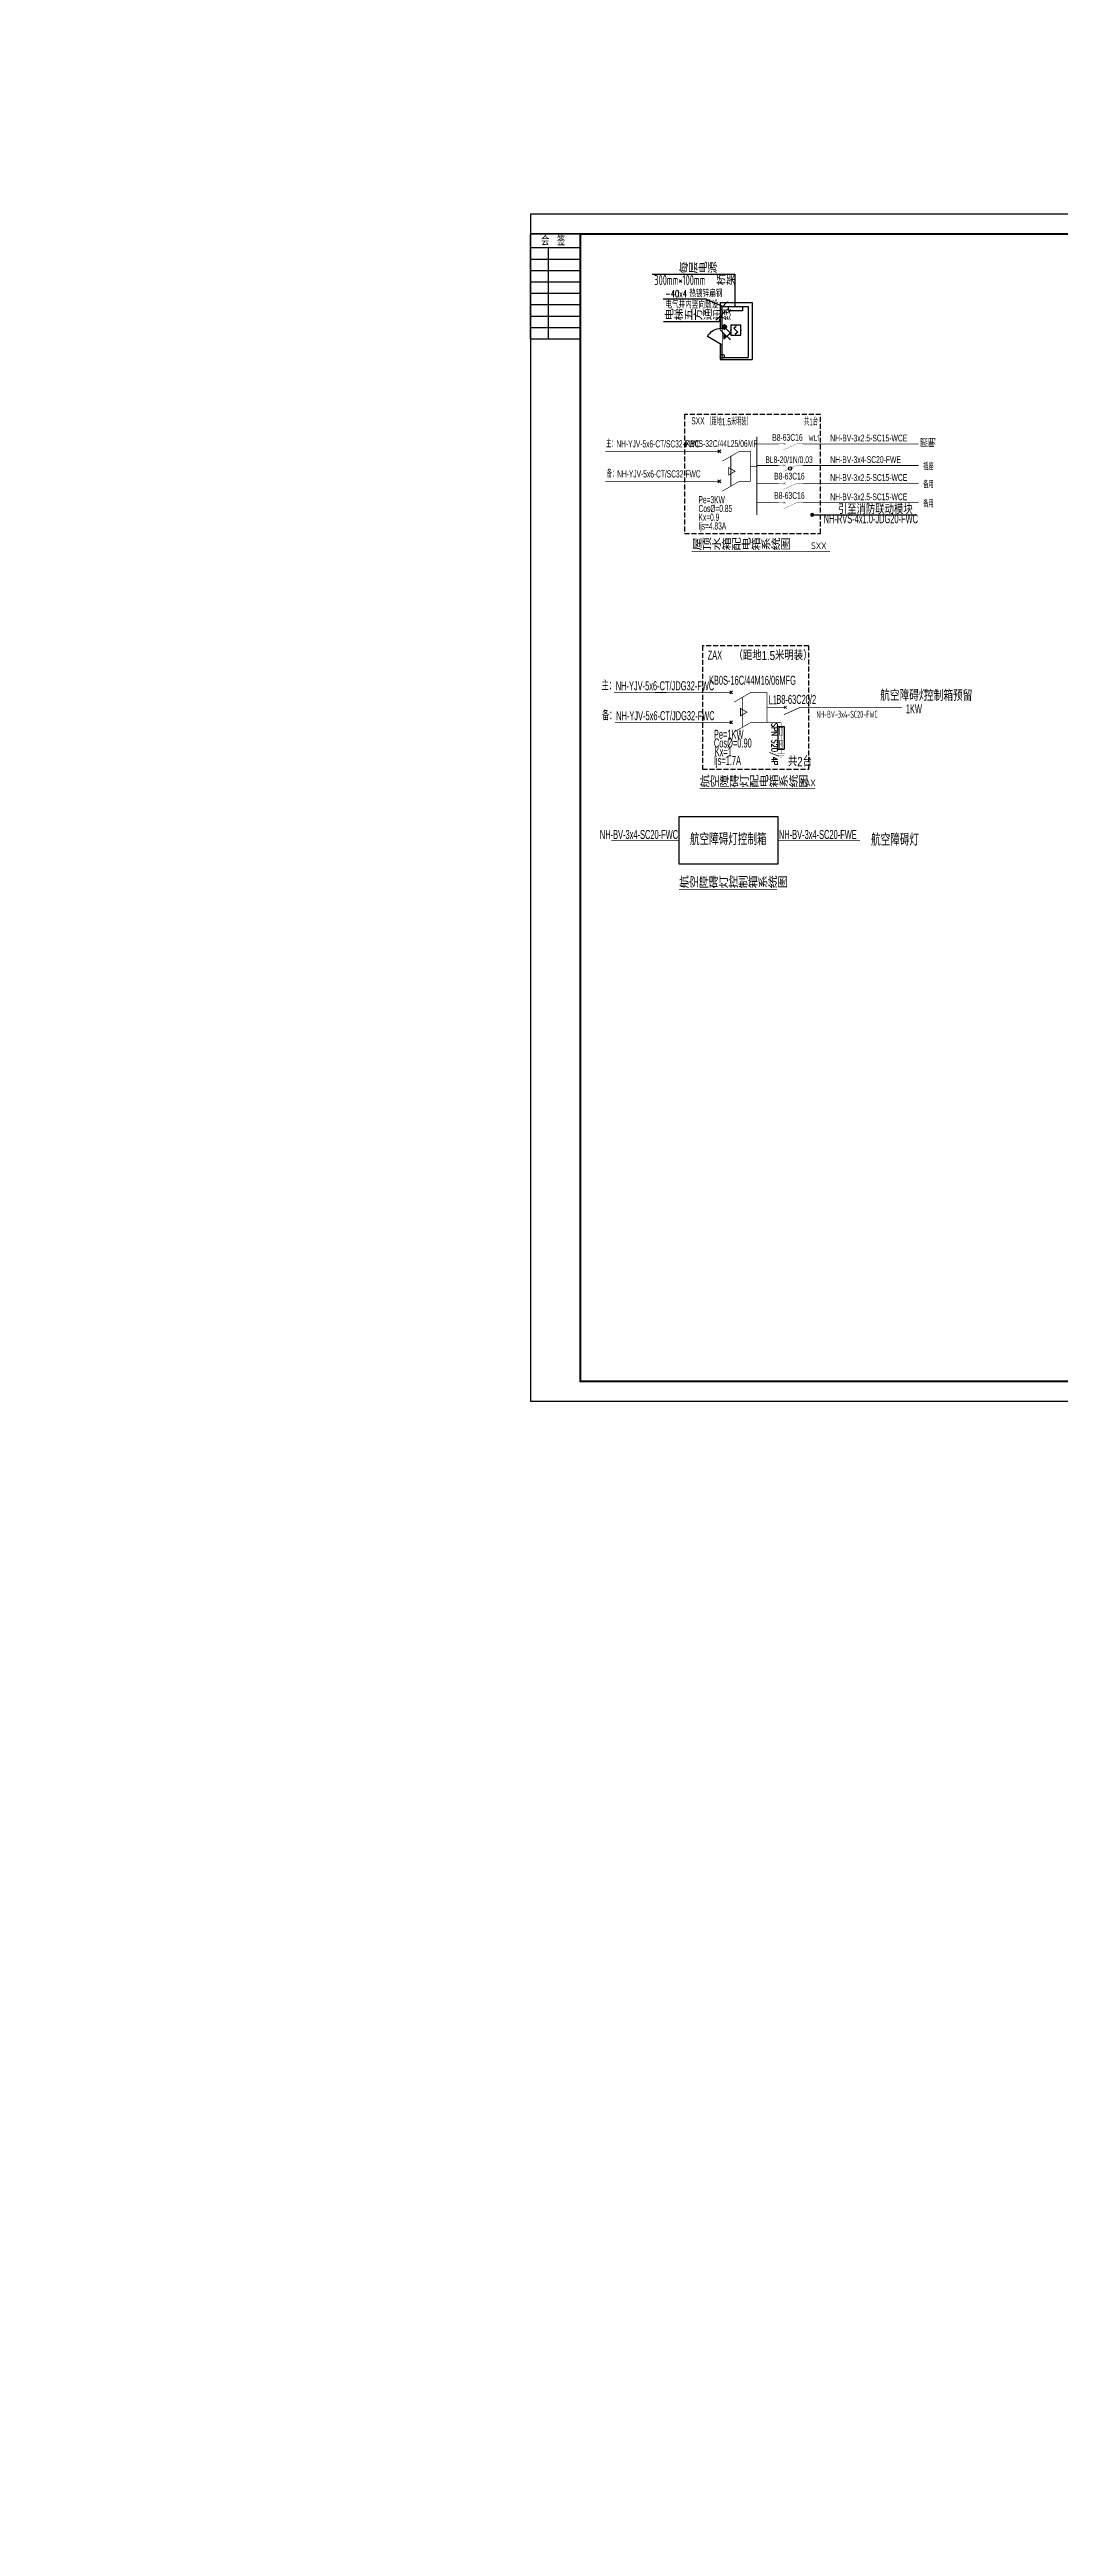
# Model space of a CAD drawing. Extents: x 2166032 to 5302137, y 581493 to 2416206.
# Drawn here: x 2664591 to 2715138, y 924856 to 1048777 of the extents above; entities that cross this region are included whole.
import ezdxf
from ezdxf.enums import TextEntityAlignment as Align

# ---------------------------------------------------------------- set-up
doc = ezdxf.new("R2010")
doc.units = 0
doc.header["$LTSCALE"] = 1000
doc.header["$MEASUREMENT"] = 0
for name, pattern in [('CENTER2', [1.14, 0.75, -0.13, 0.13, -0.13]), ('DASH', [0.35, 0.25, -0.1]), ('DASHED2', [0.375, 0.25, -0.125])]:
    doc.linetypes.add(name, pattern=pattern)
for name, color, linetype in [('001', 7, 'Continuous'), ('AB', 1, 'Continuous'), ('ABDE_LIN', 1, 'Continuous'), ('DOTLN', 2, 'Continuous'), ('E-TEXT', 6, 'Continuous'), ('EBL', 3, 'Continuous'), ('ELEMENT', 100, 'Continuous'), ('EQUIP-消防', 3, 'Continuous'), ('EQUIP-照明', 3, 'Continuous'), ('LWIRE', 4, 'Continuous'), ('MID', 7, 'Continuous'), ('PUB_TITLE', 137, 'Continuous'), ('SD1', 3, 'Continuous'), ('SHTLN', 4, 'Continuous'), ('SIG_TEXT', 7, 'Continuous'), ('TEL_LEAD', 3, 'Continuous'), ('TEL_TEXT', 7, 'Continuous'), ('TEL_TITLE', 7, 'Continuous'), ('WALL', 8, 'Continuous'), ('WINDOW', 8, 'Continuous'), ('WIRE-接地', 4, 'Continuous'), ('WIRE-照明', 1, 'Continuous')]:
    doc.layers.add(name, color=color, linetype=linetype)
doc.styles.add('_TEL_DIM', font='@tssdeng.shx', dxfattribs={"width": 0.8, "height": 3.5, "bigfont": '!tssdchn.shx'})
doc.styles.add('DIM_FONT', font='simplex_.ttf', dxfattribs={"width": 0.7})
doc.styles.add('FS', font='arr.shx', dxfattribs={"width": 0.75, "bigfont": 'fs.shx'})
doc.styles.add('romand2', font='romand2.shx', dxfattribs={"width": 0.7, "bigfont": 'HZTXT.shx'})
doc.styles.get("Standard").update_dxf_attribs({"font": 'tssdeng.shx', "bigfont": 'tssdchn.shx'})
doc.styles.add('STY8', font='tssdeng.shx', dxfattribs={"width": 0.7, "bigfont": 'tssdchn.shx'})
doc.styles.add('TSSD_REIN', font='tssdeng.shx', dxfattribs={"width": 0.7, "bigfont": 'tssdchn.shx'})

# ---------------------------------------------------------------- blocks, each defined once
blk = doc.blocks.new('$element$00000582')
at = {"const_width": 0.0233}
for points in [[(0, 0), (0, -1)], [(-0.1, -0.28), (0.1, -0.28), (0.1, -0.72), (-0.1, -0.72), (-0.1, -0.28)]]:
    blk.add_lwpolyline(points, dxfattribs=at)
at = {"flags": 9}
blk.add_attdef('S', (0, 0), '', height=0.00000667, dxfattribs=at)
blk = doc.blocks.new('$element$00000277')
at = {"const_width": 0.0233}
for points in [[(0, 0), (0, -0.38)], [(-0.25, -0.38), (0.25, -0.38)], [(-0.19, -0.5), (0.19, -0.5)], [(-0.06, -0.63), (0.06, -0.63)]]:
    blk.add_lwpolyline(points, dxfattribs=at)
at = {"flags": 9}
blk.add_attdef('S', (0, 0), '', height=0.00000667, dxfattribs=at)
blk = doc.blocks.new('$element$00000532')
at = {"const_width": 0.0233}
for points in [[(0, 0), (0, -0.28)], [(-0.1, -0.28), (0.1, -0.28), (0.1, -0.72), (-0.1, -0.72), (-0.1, -0.28)], [(0, -1), (0, -0.57)]]:
    blk.add_lwpolyline(points, dxfattribs=at)
for points in [[(-0.03, -0.55), (0.03, -0.55), (0, -0.35), (0.03, -0.55)], [(0.03, -0.55), (0, -0.35), (-0.03, -0.55), (0.03, -0.55)], [(0, -0.37), (-0.03, -0.57), (0.03, -0.57), (0, -0.37)]]:
    blk.add_solid(points)
at = {"flags": 9}
blk.add_attdef('S', (0, 0), '', height=0.00000667, dxfattribs=at)
blk = doc.blocks.new('$element$00000576')
at = {"const_width": 0.0233}
for points in [[(0, 0), (0, -0.25)], [(0, -1), (0, -0.75), (-0.25, -0.2)], [(-0.047, -0.297), (0.047, -0.203)], [(-0.047, -0.203), (0.047, -0.297)]]:
    blk.add_lwpolyline(points, dxfattribs=at)
at = {"flags": 9}
blk.add_attdef('S', (0, 0), '', height=0.00000667, dxfattribs=at)
blk = doc.blocks.new('ELA714')
at = {"layer": 'EBL', "color": 3, "const_width": 5}
blk.add_lwpolyline([(-2.5, 0, 1), (2.5, 0, 1)], format="xyb", close=True, dxfattribs=at)
at = {"layer": 'AB', "width": 0.6, "flags": 9}
blk.add_attdef('EL', text='', height=3.99, dxfattribs=at).set_placement((7, -0.3), align=Align.MIDDLE)
blk = doc.blocks.new('$TelecSys$00000081')
for p, q in [((0.1, 0.1), (0.1, 0.1)), ((-1.15, -1.15), (-0.55, -0.55)), ((-0.1, -0.1), (-0.1, -0.1))]:
    blk.add_line(p, q)
at = {"const_width": 0.142}
blk.add_lwpolyline([(0.07, 0, 1), (-0.07, 0, 1)], format="xyb", close=True, dxfattribs=at)
blk.add_solid([(-0.62, -0.48), (-0.48, -0.62), (-0.1, -0.1)])
at = {"width": 0.8, "flags": 9}
blk.add_attdef('A', (0, 0), '', height=0.00002, rotation=180, dxfattribs=at)
blk = doc.blocks.new('$TelecSys$00000079')
for p, q in [((0.7, 0.7), (0, 0)), ((0.1, 0.1), (0.1, 0.1)), ((-0.1, -0.1), (-0.1, -0.1))]:
    blk.add_line(p, q)
at = {"const_width": 0.142}
blk.add_lwpolyline([(-0.07, 0, 1), (0.07, 0, 1)], format="xyb", close=True, dxfattribs=at)
blk.add_solid([(0.63, 0.77), (0.77, 0.63), (1.15, 1.15)])
at = {"width": 0.8, "flags": 9}
blk.add_attdef('A', (0, 0), '', height=0.00002, dxfattribs=at)
blk = doc.blocks.new('$equip$00001962')
for p, q in [((0.15, 0.36), (0.63, 0.83)), ((0.63, 0.83), (0.77, 0.69))]:
    blk.add_line(p, q)
blk.add_circle((0, 0.21), 0.208)
for p in [(-0.21, 0.21), (0, 0.42), (0, 0), (0.21, 0.21)]:
    blk.add_point(p)
for points in [[(-0.18, 0.31), (0.18, 0.31), (-0.21, 0.21), (0.21, 0.21)], [(-0.18, 0.1), (0.18, 0.1), (-0.21, 0.21), (0.21, 0.21)], [(-0.1, 0.39), (0.1, 0.39), (-0.18, 0.31), (0.18, 0.31)], [(-0.1, 0.03), (0.1, 0.03), (-0.18, 0.1), (0.18, 0.1)], [(0, 0.42), (0, 0.42), (-0.1, 0.39), (0.1, 0.39)], [(0, 0), (0, 0), (-0.1, 0.03), (0.1, 0.03)]]:
    blk.add_solid(points)
at = {"layer": 'TEL_TEXT', "style": '_TEL_DIM', "flags": 1}
blk.add_attdef('A', text='', height=0.00002, dxfattribs=at).set_placement((0, 0), align=Align.MIDDLE_CENTER)
blk = doc.blocks.new('$equip$00001154')
for p, q in [((0, 0.28), (0, -0.28)), ((0, 0.28), (0.57, -0.28)), ((0.57, 0.28), (0, -0.28))]:
    blk.add_line(p, q)
for p in [(0, 0), (0.28, 0), (0.57, 0.28), (0.57, -0.28)]:
    blk.add_point(p)
blk.add_solid([(0, -0.28), (0.28, 0), (0, 0.28)])
at = {"layer": 'TEL_TEXT', "style": '_TEL_DIM', "flags": 1}
blk.add_attdef('A', text='', height=0.00002, dxfattribs=at).set_placement((0, 0), align=Align.MIDDLE_CENTER)
blk = doc.blocks.new('$equip$00001700')
for p, q in [((-0.5, 0.5), (-0.5, -0.5)), ((0.5, 0.5), (-0.5, 0.5)), ((-0.2, 0.2), (0.05, 0.4)), ((0, 0), (-0.2, 0.2)), ((0, 0), (0.2, -0.2)), ((0.5, -0.5), (0.5, 0.5)), ((-0.5, -0.5), (0.5, -0.5)), ((0.2, -0.2), (-0.05, -0.4))]:
    blk.add_line(p, q)
for p in [(-0.5, 0), (0, 0.5), (0.5, 0), (0, -0.5)]:
    blk.add_point(p)
at = {"flags": 1}
for tag, height, p in [('A', 0.00002, (0, 0)), ('B', 0.4, (0.75, -0.2))]:
    blk.add_attdef(tag, text='', height=height, dxfattribs=at).set_placement(p, align=Align.MIDDLE_CENTER)
blk = doc.blocks.new('$TelecSys$00000008')
blk.add_line((0.4, 0.4), (-0.4, -0.4))
blk = doc.blocks.new('$TelecSys$00000010')
blk.add_circle((0, 0, 0), 1)
blk = doc.blocks.new('$会签栏$00000001')
at = {"layer": 'PUB_TITLE'}
for p, q in [((-52.6, 0), (-52.6, 25)), ((-46.9, 0), (-46.9, 25)), ((-41.2, 0), (-41.2, 25)), ((-35.5, 0), (-35.5, 25)), ((-29.8, 0), (-29.8, 25)), ((-24.1, 0), (-24.1, 25)), ((-18.4, 0), (-18.4, 25)), ((-12.7, 0), (-12.7, 25)), ((-7, 0), (-7, 25)), ((0, 0), (0, 25)), ((-52.6, 16), (-7, 16))]:
    blk.add_line(p, q, dxfattribs=at)
blk.add_lwpolyline([(0, 25), (0, 0), (-52.6, 0), (-52.6, 25)], close=True, dxfattribs=at)
at = {"layer": 'PUB_TITLE', "color": 0, "style": 'TSSD_REIN', "width": 0.75}
blk.add_text('会  签', height=4.22, rotation=270, dxfattribs=at).set_placement((-5.7, 19.7))
blk = doc.blocks.new('$DorLib2D$00000214')
at = {"color": 0}
blk.add_line((0.5, 0), (0, 0.87), dxfattribs=at)
blk.add_arc((0.5, 0), 1, 120, 180, dxfattribs=at)

msp = doc.modelspace()

# ---------------------------------------------------------------- linework, layer by layer
at = {"const_width": 12}
for points in [[(2701083.6, 1029044.4), (2701383.6, 1029044.4)], [(2702283.6, 1029044.4), (2701983.6, 1029044.4), (2701323.6, 1028744.4)], [(2701327, 1028987.8), (2701440.1, 1029100.9)], [(2701440.1, 1028987.8), (2701327, 1029100.9)], [(2701083.6, 1027966.1), (2701383.6, 1027966.1)], [(2702283.6, 1027966.1), (2701983.6, 1027966.1), (2701323.6, 1027666.1)], [(2701327, 1027909.5), (2701440.1, 1028022.7)], [(2701440.1, 1027909.5), (2701327, 1028022.7)], [(2701083.6, 1027069.1), (2701383.6, 1027069.1)], [(2701083.6, 1026103.6), (2701383.6, 1026103.6)], [(2702283.6, 1027069.1), (2701983.6, 1027069.1), (2701323.6, 1026769.1)], [(2702283.6, 1026103.6), (2701983.6, 1026103.6), (2701323.6, 1025803.6)], [(2701327, 1027012.5), (2701440.1, 1027125.7)], [(2701440.1, 1027012.5), (2701327, 1027125.7)], [(2701327, 1026047), (2701440.1, 1026160.2)], [(2701440.1, 1026047), (2701327, 1026160.2)]]:
    msp.add_lwpolyline(points, dxfattribs=at)
msp.add_circle((2604640.5, 1020101.3), 438608.5)
at = {"layer": '001'}
msp.add_lwpolyline([(2696098, 1010407.3), (2701040, 1010407.3), (2701040, 1008023.9), (2696098, 1008023.9)], close=True, dxfattribs=at)
at = {"layer": 'DOTLN', "linetype": 'DASH'}
for points in [[(2696371.6, 1024558.6), (2703185.7, 1024558.6), (2703185.7, 1030510.6), (2696371.6, 1030510.6)], [(2697273.7, 1012765.7), (2702601.5, 1012765.7), (2702601.5, 1018946.1), (2697273.7, 1018946.1)]]:
    msp.add_lwpolyline(points, close=True, dxfattribs=at)
at = {"layer": 'ELEMENT'}
for p, q in [((2701046.7, 1014914.1), (2701046.7, 1013779.1)), ((2701046.7, 1014914.1), (2701366.7, 1014914.1)), ((2701046.7, 1013779.1), (2701366.7, 1013779.1)), ((2701366.7, 1014914.1), (2701366.7, 1013779.1))]:
    msp.add_line(p, q, dxfattribs=at)
at = {"layer": 'ELEMENT', "const_width": 38.5}
for points in [[(2698905.4, 1027679.7), (2698584, 1027494.2), (2698584, 1027865.3)], [(2699494.5, 1015626.2), (2699173.1, 1015440.7), (2699173.1, 1015811.8)]]:
    msp.add_lwpolyline(points, close=True, dxfattribs=at)
at = {"layer": 'MID'}
msp.add_line((2702771.8, 1025498.6), (2707965.5, 1025498.6), dxfattribs=at)
at = {"layer": 'SD1'}
for p, q in [((2698184.7, 1028601.9), (2698043.3, 1028743.3)), ((2698043.3, 1028601.9), (2698184.7, 1028743.3)), ((2698184.7, 1027101.9), (2698043.3, 1027243.3)), ((2698043.3, 1027101.9), (2698184.7, 1027243.3)), ((2698773.8, 1016548.4), (2698632.3, 1016689.8)), ((2698632.3, 1016548.4), (2698773.8, 1016689.8)), ((2698773.8, 1015048.4), (2698632.3, 1015189.8)), ((2698632.3, 1015048.4), (2698773.8, 1015189.8))]:
    msp.add_line(p, q, dxfattribs=at)
at = {"layer": 'SD1', "const_width": 30}
for points in [[(2699114, 1028672.6), (2698264, 1028181.9)], [(2699114, 1027172.6), (2698264, 1026681.9)], [(2699703.1, 1016619.1), (2698853.1, 1016128.4)], [(2699703.1, 1015119.1), (2698853.1, 1014628.4)]]:
    msp.add_lwpolyline(points, dxfattribs=at)
at = {"layer": 'TEL_LEAD'}
msp.add_line((2697474.5, 1036285.9), (2695307.9, 1036285.9), dxfattribs=at)
at = {"layer": 'TEL_TITLE'}
msp.add_lwpolyline([(2688663.5, 981148.7), (2772763.5, 981148.7), (2772763.5, 1040548.7), (2688663.5, 1040548.7)], close=True, dxfattribs=at)
at = {"layer": 'TEL_TITLE', "const_width": 100}
msp.add_lwpolyline([(2691163.5, 982148.7), (2771763.5, 982148.7), (2771763.5, 1039548.7), (2691163.5, 1039548.7)], close=True, dxfattribs=at)
at = {"layer": 'WALL', "color": 3}
for p, q in [((2694749, 1037535.9), (2698886, 1037535.9)), ((2698886, 1037535.9), (2698886, 1035926.9)), ((2695327, 1035169.4), (2698113, 1035169.4)), ((2698113, 1035169.4), (2698254.6, 1035537))]:
    msp.add_line(p, q, dxfattribs=at)
at = {"layer": 'WALL', "color": 4}
msp.add_line((2697474.5, 1036285.9), (2698297.9, 1035919.6), dxfattribs=at)
at = {"layer": 'WALL'}
for p, q in [((2698162.8, 1036126.9), (2699763.8, 1036126.9)), ((2698162.8, 1036126.9), (2698162.8, 1035926.9)), ((2699763.8, 1036126.9), (2699763.8, 1033276.9)), ((2698162.8, 1035926.9), (2699563.8, 1035926.9)), ((2698163.8, 1035926.9), (2698163.8, 1034826.9)), ((2698263.8, 1035926.9), (2698163.8, 1035926.9)), ((2698163.8, 1034826.9), (2698263.8, 1034826.9)), ((2698263.8, 1034826.9), (2698263.8, 1035926.9)), ((2699563.8, 1035926.9), (2699563.8, 1033376.9)), ((2698263.8, 1034026.9), (2698163.8, 1034026.9)), ((2698163.8, 1034026.9), (2698163.8, 1033276.9)), ((2698263.8, 1033376.9), (2698263.8, 1034026.9)), ((2698163.8, 1033276.9), (2699763.8, 1033276.9)), ((2698263.8, 1033376.9), (2699563.8, 1033376.9))]:
    msp.add_line(p, q, dxfattribs=at)
at = {"layer": 'WALL', "color": 3}
msp.add_lwpolyline([(2698576, 1035926.9), (2699280.5, 1035926.9), (2699280.5, 1035697.4), (2698576, 1035697.4)], close=True, dxfattribs=at)
at = {"layer": 'WALL'}
msp.add_circle((2701653.6, 1027816.1), 83.3, dxfattribs=at)
at = {"layer": 'WIRE-接地', "color": 4, "linetype": 'CENTER2', "const_width": 30}
for points in [[(2698263.8, 1035926.9), (2698263.8, 1033526.9)], [(2698263.8, 1035926.9), (2698576, 1035926.9)]]:
    msp.add_lwpolyline(points, dxfattribs=at)
at = {"layer": 'WIRE-照明', "linetype": 'Continuous', "const_width": 35}
for points in [[(2698114, 1028672.6), (2692401.1, 1028672.6)], [(2699689.5, 1028672.6), (2699114, 1028672.6)], [(2699689.5, 1028672.6), (2699222.2, 1028672.6)], [(2699689.5, 1028672.6), (2699689.5, 1027172.6)], [(2699991.9, 1029409.7), (2699991.9, 1025487.1)], [(2699991.9, 1029044.4), (2701083.6, 1029044.4)], [(2702283.6, 1029044.4), (2708083.6, 1029044.5)], [(2699689.5, 1027922.6), (2699991.9, 1027922.6)], [(2699991.9, 1027966.1), (2701083.6, 1027966.1)], [(2702283.6, 1027966.1), (2708083.6, 1027966.2)], [(2698114, 1027172.6), (2692410.6, 1027172.6)], [(2699689.5, 1027172.6), (2699114, 1027172.6)], [(2699689.5, 1027172.6), (2699222.2, 1027172.6)], [(2699991.9, 1027069.1), (2701083.6, 1027069.1)], [(2699991.9, 1026103.6), (2701083.6, 1026103.6)], [(2702283.6, 1027069.1), (2708083.6, 1027069.2)], [(2702283.6, 1026103.6), (2708083.6, 1026103.7)], [(2696723.3, 1023653.6), (2703654.1, 1023653.6)], [(2698703.1, 1016619.1), (2692844.7, 1016602.8)], [(2700502.8, 1016619.1), (2699703.1, 1016619.1)], [(2700502.8, 1016619.1), (2700502.8, 1015119.1)], [(2698703.1, 1015119.1), (2692884.5, 1015111.4)], [(2700502.8, 1015119.1), (2699703.1, 1015119.1)], [(2700502.8, 1015869.1), (2701042.2, 1015869.1)], [(2700502.8, 1015119.1), (2701206.7, 1015119.1)], [(2702508.5, 1015869.1), (2707260.7, 1015869.1)], [(2697137.3, 1011791.1), (2702912, 1011791.1)], [(2696098, 1009215.6), (2692701.7, 1009215.6)], [(2705150.5, 1009215.6), (2701040, 1009215.6)], [(2696099.2, 1006748.6), (2701005.3, 1006748.6)]]:
    msp.add_lwpolyline(points, dxfattribs=at)
at = {"layer": 'WIRE-照明', "linetype": 'DASHED2', "const_width": 38.5}
for points in [[(2698689, 1028427.3), (2698689, 1026927.3)], [(2699278.1, 1016373.8), (2699278.1, 1014873.8)]]:
    msp.add_lwpolyline(points, dxfattribs=at)

# ---------------------------------------------------------------- block references
at = {"layer": 'ELEMENT'}
for name, p, xscale, yscale, zscale, rotation in [('$element$00000576', (2701042.2, 1015869.1), 1500, 1500, 1500, 90), ('$element$00000532', (2701206.7, 1013574.1), 900, 900, 900, 180)]:
    msp.add_blockref(name, p, dxfattribs=dict(at, xscale=xscale, yscale=yscale, zscale=zscale, rotation=rotation))
for name, p, xscale, yscale, zscale in [('$element$00000582', (2701206.7, 1015119.1), 900, 900, 900), ('$element$00000277', (2701206.7, 1013829.1), 750, 750, 750)]:
    msp.add_blockref(name, p, dxfattribs=dict(at, xscale=xscale, yscale=yscale, zscale=zscale))
at = {"layer": 'EQUIP-消防', "color": 3, "xscale": 500, "yscale": 500, "zscale": 500}
msp.add_blockref('$equip$00001700', (2698934, 1034738.9), dxfattribs=at)
at = {"layer": 'EQUIP-照明', "color": 3, "xscale": 500, "yscale": 500, "zscale": 500}
for name, p, rotation in [('$equip$00001962', (2698263.8, 1034898.4), 269.9999999998932), ('$equip$00001154', (2698346.6, 1034430.5), 359.9999999998666)]:
    msp.add_blockref(name, p, dxfattribs=dict(at, rotation=rotation))
at = {"layer": 'LWIRE', "color": 3, "xscale": 250, "yscale": 250, "zscale": 250}
for name, p in [('$TelecSys$00000079', (2698281.6, 1035926.9)), ('$TelecSys$00000081', (2698242, 1035524.4)), ('$TelecSys$00000079', (2698242, 1035524.4))]:
    msp.add_blockref(name, p, dxfattribs=at)
at = {"layer": 'LWIRE', "color": 4, "xscale": 100, "yscale": 100, "zscale": 100}
msp.add_blockref('$TelecSys$00000010', (2698263.8, 1033426.9), dxfattribs=at)
at = {"layer": 'MID', "xscale": 20, "yscale": 20, "zscale": 20}
msp.add_blockref('ELA714', (2702763.7, 1025498.5), dxfattribs=at)
at = {"layer": 'PUB_TITLE', "xscale": 100, "yscale": 100, "zscale": 100, "rotation": 90}
msp.add_blockref('$会签栏$00000001', (2691163.5, 1039548.7), dxfattribs=at)
at = {"layer": 'SHTLN', "color": 4, "xscale": 250, "yscale": 250, "zscale": 250, "rotation": 269.9999999998932}
msp.add_blockref('$TelecSys$00000008', (2698263.8, 1034651.9), dxfattribs=at)
at = {"layer": 'WINDOW', "xscale": -800, "yscale": 800, "zscale": -800, "rotation": 89.99999999986657}
msp.add_blockref('$DorLib2D$00000214', (2698213.8, 1034426.9), dxfattribs=at)

# ---------------------------------------------------------------- texts
at = {"layer": 'ABDE_LIN', "color": 7, "linetype": 'Continuous', "style": 'STY8', "width": 0.7}
msp.add_text('WL1', height=300, dxfattribs=at).set_placement((2702572.3, 1029191.6))
at = {"layer": 'E-TEXT', "color": 7, "style": 'DIM_FONT', "width": 0.7}
msp.add_text('SPN S20/4P', height=300, rotation=270, dxfattribs=at).set_placement((2700731.6, 1015091.5))
at = {"layer": 'MID', "style": 'FS', "width": 0.8}
msp.add_text('引至消防联动模块', height=450, dxfattribs=at).set_placement((2704047, 1025539.4))
at = {"layer": 'SIG_TEXT'}
for s, height, style, width, p in [('SXX', 360, 'FS', 0.55, (2696713.3, 1030022.3)), ('（距地1.5米明装）', 360, 'FS', 0.55, (2697466.8, 1029975.3)), ('共1台', 360, 'FS', 0.55, (2702356.3, 1029969.9)), ('主：NH-YJV-5x6-CT/SC32-FWC', 360, 'FS', 0.55, (2692448.1, 1028869.9)), ('KB0S-32C/44L25/06MF', 337.5, 'FS', 0.6, (2696429, 1028895.8)), ('B8-63C16', 337.5, 'FS', 0.6, (2700761, 1029200.6)), ('NH-BV-3x2.5-SC15-WCE', 337.5, 'FS', 0.6, (2703666.1, 1029170.8)), ('照明', 375, '_TEL_DIM', 0.8, (2708161.6, 1028880.6)), ('备：NH-YJV-5x6-CT/SC32-FWC', 360, 'FS', 0.55, (2692486.3, 1027366.5)), ('BL8-20/1N/0.03', 337.5, 'FS', 0.6, (2700418.8, 1028087.4)), ('B8-63C16', 337.5, 'FS', 0.6, (2700857.7, 1027264.3)), ('NH-BV-3x4-SC20-FWE', 337.5, 'FS', 0.6, (2703666.1, 1028092.5)), ('NH-BV-3x2.5-SC15-WCE', 337.5, 'FS', 0.6, (2703666.1, 1027195.5)), ('插座', 337.5, 'FS', 0.6, (2708315.2, 1027735.9)), ('Pe=3KW', 360, 'FS', 0.55, (2697072.3, 1026073.6)), ('B8-63C16', 337.5, 'FS', 0.6, (2700857.7, 1026298.8)), ('NH-BV-3x2.5-SC15-WCE', 337.5, 'FS', 0.6, (2703666.1, 1026230)), ('备用', 337.5, 'FS', 0.6, (2708315.2, 1026838.9)), ('备用', 337.5, 'FS', 0.6, (2708315.2, 1025873.4)), ('Cos%%C=0.85', 360, 'FS', 0.55, (2697072.3, 1025636.1)), ('Kx=0.9', 360, 'FS', 0.55, (2697072.3, 1025198.6)), ('Ijs=4.83A', 360, 'FS', 0.55, (2697072.3, 1024761.1)), ('NH-RVS-4x1.0-JDG20-FWC', 450, 'FS', 0.6, (2703334.7, 1025079)), ('ZAX', 450, 'FS', 0.6, (2697530.6, 1018255.9)), ('（距地1.5米明装）', 450, 'FS', 0.8, (2698829.3, 1018232)), ('KB0S-16C/44M16/06MFG', 450, 'FS', 0.6, (2697595.1, 1016996)), ('主：NH-YJV-5x6-CT/JDG32-FWC', 450, 'FS', 0.6, (2692227.4, 1016722.6)), ('L1', 450, 'FS', 0.6, (2700588, 1016018.4)), ('B8-63C20/2', 450, 'FS', 0.6, (2700967.7, 1016039.9)), ('备：NH-YJV-5x6-CT/JDG32-FWC', 450, 'FS', 0.6, (2692247, 1015225.1)), ('NH-BV-3x4-SC20-FWC', 350, '_TEL_DIM', 0.55, (2702970.4, 1015344.4)), ('1KW', 450, 'FS', 0.6, (2707446.7, 1015564.7)), ('Cos%%C=0.90', 450, 'FS', 0.6, (2697842.1, 1013857)), ('Pe=1KW', 450, 'FS', 0.6, (2697842.1, 1014294.5)), ('Kx=1', 450, 'FS', 0.6, (2697880.6, 1013419.5)), ('Ijs=1.7A', 450, 'FS', 0.6, (2697842.1, 1012982)), ('共2台', 450, 'FS', 0.8, (2701547.1, 1012922.4)), ('NH-BV-3x4-SC20-FWC', 450, 'FS', 0.6, (2692135.5, 1009280.5)), ('NH-BV-3x4-SC20-FWE', 450, 'FS', 0.6, (2701098.1, 1009280.5))]:
    msp.add_text(s, height=height, dxfattribs=dict(at, style=style, width=width)).set_placement(p)
at = {"layer": 'SIG_TEXT', "color": 0, "style": 'FS', "width": 0.8}
for s, height, p in [('航空障碍灯', 550, (2706163.2, 1016198.5)), ('控制箱预留', 550, (2708358.7, 1016187.2)), ('航空障碍灯控制箱', 600, (2696641.5, 1008970.9)), ('航空障碍灯', 600, (2705707.7, 1008946.6))]:
    msp.add_text(s, height=height, dxfattribs=at).set_placement(p)
at = {"layer": 'TEL_LEAD', "color": 7, "style": 'romand2', "width": 0.7}
for s, p in [('电气井内竖向敷设', (2695412.9, 1035830.9)), ('-40x4', (2695412.9, 1036390.9)), ('热镀锌扁钢', (2696614.5, 1036390.9))]:
    msp.add_text(s, height=350, dxfattribs=at).set_placement(p)
at = {"layer": 'TEL_TEXT', "style": '_TEL_DIM'}
for s, height, width, p in [('300mm*100mm', 500, 0.64, (2694857.4, 1036994.6)), ('每层电源', 500, 0.8, (2696081.5, 1037588.1)), ('桥架', 500, 0.8, (2697959, 1036994.6)), ('电梯五方通讯线', 500, 0.8, (2695362, 1035237.9)), ('屋顶水箱配电箱系统图', 560, 0.8, (2696747.1, 1023734.2)), ('SXX', 340, 0.752941, (2702708.2, 1023781.2)), ('航空障碍灯配电箱系统图', 560, 0.8, (2697139.7, 1011871.8)), ('ZAX', 340, 0.752941, (2702167.3, 1011918.7)), ('航空障碍灯控制箱系统图', 560, 0.8, (2696101.6, 1006829.3))]:
    msp.add_text(s, height=height, dxfattribs=dict(at, width=width)).set_placement(p)

doc.saveas('drawing.dxf')
